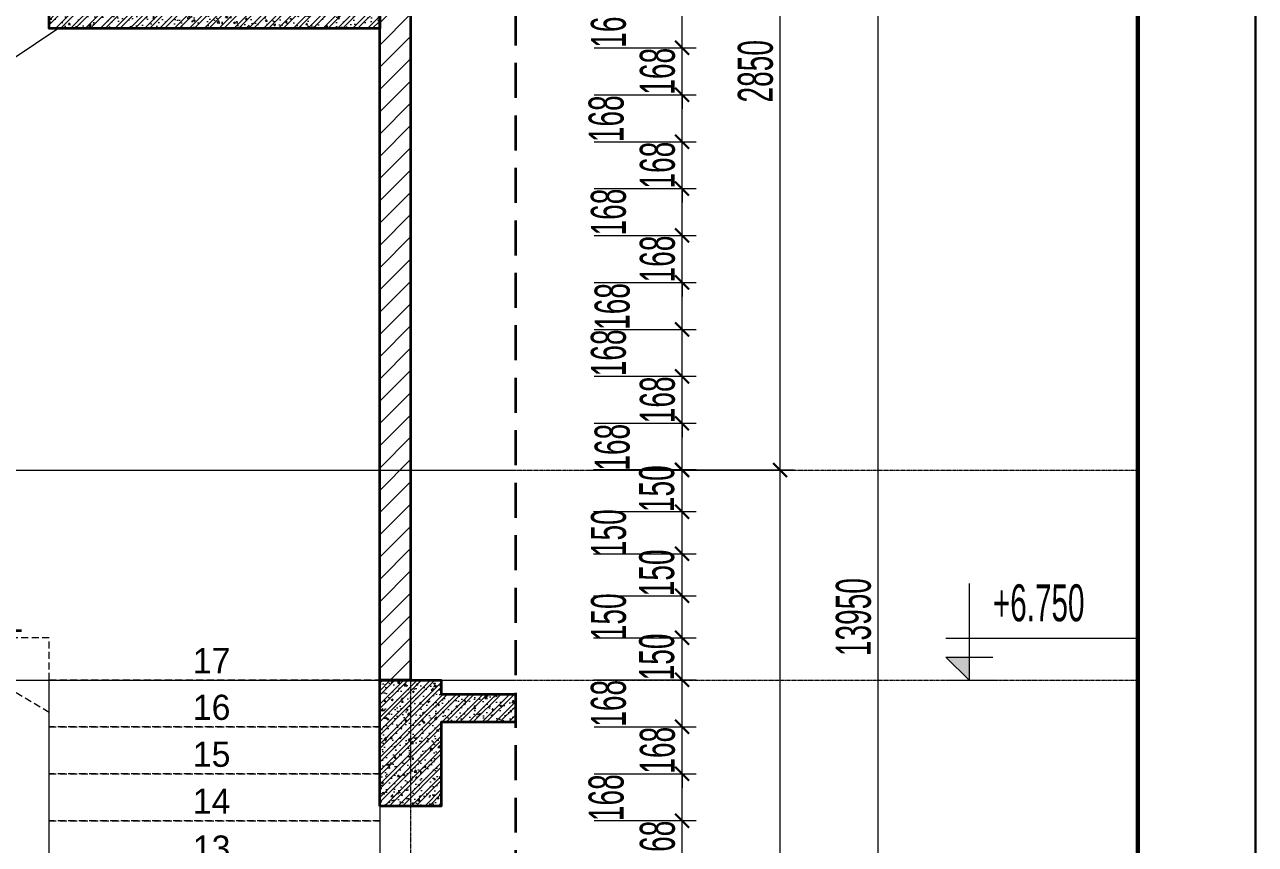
# Model space of a CAD drawing. Header units: millimetres. Extents: x 1336014 to 2939047, y -333549 to -60566.
# Drawn here: x 1444270 to 1448665, y -182140 to -179211 of the extents above; entities that cross this region are included whole.
import ezdxf
from ezdxf.enums import TextEntityAlignment as Align

# ---------------------------------------------------------------- set-up
doc = ezdxf.new("R2010")
doc.units = ezdxf.units.MM
doc.header["$MEASUREMENT"] = 0
for name, pattern in [('$1$HIDDEN', [0.375, 0.25, -0.125]), ('CENTER2', [1.125, 0.75, -0.125, 0.125, -0.125]), ('HIDDEN', [0.375, 0.25, -0.125])]:
    doc.linetypes.add(name, pattern=pattern)
for name, color, linetype, lineweight in [('01.Cut', 255, 'Continuous', 35), ('04.Khuat', 250, 'HIDDEN', 18), ('05.Text', 253, 'Continuous', 18), ('06.betong', 2, 'Continuous', 35), ('08.Dim', 156, 'Continuous', 15), ('09.Hatch', 250, 'Continuous', 5), ('10.Text', 254, 'Continuous', 18), ('10.truc', 250, 'CENTER2', 20), ('11.Khung bo', 32, 'Continuous', 50), ('12.Khung', 36, 'Continuous', 25), ('CA.thay 145', 145, 'Continuous', 18), ('DIM', 252, 'Continuous', 20)]:
    doc.layers.add(name, color=color, linetype=linetype, lineweight=lineweight)
doc.layers.add('text', color=7, linetype='Continuous')
doc.layers.add('Tpl_Bound', color=1, linetype='Continuous', plot=False)
doc.styles.add('AVANTH', font='')
doc.styles.add('TT5_Text Dim', font='hoatbif.shx', dxfattribs={"width": 0.6})
doc.styles.get('AVANTH').set_extended_font_data('.VnAvantH')
doc.dimstyles.new('TT5_Dim 1-50', dxfattribs={"dimscale": 50, "dimtxt": 2.5, "dimasz": 1, "dimexe": 1, "dimexo": 0.5, "dimgap": 0.5, "dimtad": 1, "dimdec": 0, "dimzin": 0, "dimdsep": 46, "dimtxsty": 'TT5_Text Dim', "dimblk": 'ARCHTICK', "dimcen": 0, "dimdle": 1, "dimclrd": 256, "dimclre": 256, "dimclrt": 1, "dimadec": 0, "dimazin": 0, "dimtfac": 0.015, "dimtdec": 0, "dimtix": 1, "dimtmove": 2, "dimatfit": 3, "dimldrblk": 'DOT', "dimfxl": 1, "dimtolj": 1, "dimtzin": 0, "dimlwd": -1, "dimlwe": -1, "dimarcsym": 1})
pattern_1 = [(45, (0, 0), (-22.0970869, 22.0970869), [])]
pattern_2 = [(50, (0, 0), (71.7260183, -6.2752135), [7.5, -82.5]), (355, (0, 0), (-13.8751334, 75.2192134), [6, -66]), (100.4514, (5.98, -0.52), (57.8509382, 68.9439542), [6.374019, -70.1142112]), (46.1842, (0, 20), (106.724105, -16.5519014), [11.25, -123.75]), (96.6356, (8.89, 18.62), (93.4662706, 97.411787), [9.561029, -105.1713]), (351.1842, (0, 20), (93.4661945, 97.41186), [9, -99]), (21, (10, 15), (59.6907052, -40.261889), [7.5, -82.5]), (326, (10, 15), (24.3315332, 72.5150045), [6, -66]), (71.4514, (14.974, 11.645), (84.022263, 32.2530497), [6.374019, -70.1142112]), (37.5, (0, 0), (1.21598553, 33.2893854), [0, -65.2, 0, -67, 0, -66.25]), (7.5, (0, 0), (26.30695374, 39.4411712), [0, -38.2, 0, -63.7, 0, -25.25]), (327.5, (-22.3, 0), (53.3822436, -2.25548717), [0, -25, 0, -78, 0, -103.5]), (317.5, (-32.3, 0), (58.318617, 10.0104982), [0, -32.5, 0, -51.8, 0, -73.5]), (45, (0, 0), (-26.5165043, 26.5165043), []), (45, (17.678, 0), (-26.5165043, 26.5165043), [])]

# ---------------------------------------------------------------- blocks, each defined once
blk = doc.blocks.new('2345WEG')
at = {"layer": '09.Hatch', "ltscale": 50}
h = blk.add_hatch(dxfattribs=at)
h.set_pattern_fill('TUONGXAY', color=256, scale=250, style=0)
h.set_pattern_definition(pattern_1)
h.paths.add_polyline_path([(1604186.5, -193734.1), (1605366.5, -193734.1), (1605366.5, -193902), (1604186.5, -193902)])
h = blk.add_hatch(dxfattribs=at)
h.set_pattern_fill('BTCT', color=256, scale=10, style=0)
h.set_pattern_definition(pattern_2)
h.paths.add_polyline_path([(1604186.5, -193902), (1605366.5, -193902), (1605366.5, -194002), (1604186.5, -194002)])
h = blk.add_hatch(dxfattribs=at)
h.set_pattern_fill('TUONGXAY', color=256, scale=250, style=0)
h.set_pattern_definition(pattern_1)
h.paths.add_polyline_path([(1602006.5, -194572.5), (1603186.5, -194572.5), (1603186.5, -194740.1), (1602006.5, -194740.1)])
h = blk.add_hatch(dxfattribs=at)
h.set_pattern_fill('BTCT', color=256, scale=10, style=0)
h.set_pattern_definition(pattern_2)
h.paths.add_polyline_path([(1602006.5, -194740.1), (1602006.5, -194840.1), (1603186.5, -194840.1), (1603186.5, -194740.1)])
at = {"layer": '01.Cut', "ltscale": 100}
blk.add_lwpolyline([(1604186.5, -193734.1), (1605366.5, -193734.1), (1605366.5, -193902), (1604186.5, -193902)], close=True, dxfattribs=at)
at = {"layer": '01.Cut'}
blk.add_lwpolyline([(1602006.5, -194572.5), (1603186.5, -194572.5), (1603186.5, -194740.1), (1602006.5, -194740.1)], close=True, dxfattribs=at)
at = {"layer": '04.Khuat', "ltscale": 100}
blk.add_lwpolyline([(1604186.5, -192727.8), (1604186.5, -192577.7), (1603936.5, -192577.7), (1603936.5, -192427.7), (1603686.5, -192427.7), (1603686.5, -192277.6), (1603436.5, -192277.6), (1603436.5, -192127.6), (1603186.5, -192127.6), (1603186.5, -191977.6), (1602006.5, -191977.6)], dxfattribs=at)
blk.add_lwpolyline([(1604186.5, -192844.4), (1602909, -192077.7, 0.135964), (1602908.5, -192077.6), (1602006.5, -192077.6)], format="xyb", dxfattribs=at)
for points in [[(1604186.5, -192727.8), (1605366.5, -192727.8), (1605366.5, -192895.5), (1604186.5, -192895.5)], [(1604186.5, -192895.5), (1605366.5, -192895.5), (1605366.5, -193063.1), (1604186.5, -193063.1)], [(1604186.5, -193063.1), (1605366.5, -193063.1), (1605366.5, -193230.8), (1604186.5, -193230.8)], [(1604186.5, -193230.8), (1605366.5, -193230.8), (1605366.5, -193398.5), (1604186.5, -193398.5)], [(1604186.5, -193398.5), (1605366.5, -193398.5), (1605366.5, -193566.1), (1604186.5, -193566.1)], [(1604186.5, -193566.1), (1605366.5, -193566.1), (1605366.5, -193733.8), (1604186.5, -193733.8)], [(1602006.5, -194740.1), (1603186.5, -194740.1), (1603186.5, -194907.8), (1602006.5, -194907.8)], [(1602006.5, -194907.8), (1603186.5, -194907.8), (1603186.5, -195075.5), (1602006.5, -195075.5)], [(1602006.5, -195075.5), (1603186.5, -195075.5), (1603186.5, -195243.2), (1602006.5, -195243.2)], [(1602006.5, -195243.2), (1603186.5, -195243.2), (1603186.5, -195410.8), (1602006.5, -195410.8)], [(1602006.5, -195410.8), (1603186.5, -195410.8), (1603186.5, -195578.5), (1602006.5, -195578.5)]]:
    blk.add_lwpolyline(points, close=True, dxfattribs=at)
at = {"layer": '06.betong'}
blk.add_lwpolyline([(1604186.5, -193902), (1605366.5, -193902), (1605366.5, -194002), (1604186.5, -194002)], close=True, dxfattribs=at)
blk.add_lwpolyline([(1602006.5, -194740.1), (1602006.5, -194840.1), (1603186.5, -194840.1), (1603186.5, -194740.1), (1602006.5, -194740.1)], dxfattribs=at)
at = {"layer": 'CA.thay 145'}
blk.add_lwpolyline([(1604186.5, -192729), (1605366.5, -192728.8), (1605366.5, -193733.8), (1604186.5, -193734.1)], close=True, dxfattribs=at)
for points in [[(1603186.5, -194572.5), (1603186.5, -194404.8), (1603436.5, -194404.8), (1603436.5, -194237.1), (1603686.5, -194237.1), (1603686.5, -194069.4), (1603936.5, -194069.4), (1603936.5, -193901.8), (1604186.5, -193901.8), (1604186.5, -193734.1), (1605366.5, -193734.1)], [(1603186.5, -194692.9), (1604216.5, -194002)]]:
    blk.add_lwpolyline(points, dxfattribs=at)
at = {"layer": '10.Text', "style": 'AVANTH'}
for s, p in [('4', (1603276.6, -192106.6)), ('3', (1603526.6, -192256.6)), ('2', (1603776.6, -192406.7)), ('1', (1604026.6, -192556.7)), ('17', (1604699.5, -192704.1)), ('16', (1604699.5, -192870.6)), ('15', (1604699.5, -193038.3)), ('14', (1604699.5, -193205.9)), ('13', (1604699.5, -193373.6)), ('12', (1604699.5, -193541.3)), ('11', (1604710.5, -193709.2)), ('10', (1604046, -193876.9)), ('9', (1603796, -194044.6)), ('8', (1603546, -194212.3)), ('7', (1603296, -194379.9)), ('6', (1602581, -194547.6)), ('5', (1602581, -194715.3)), ('4', (1602581, -194883)), ('3', (1602581, -195050.6)), ('2', (1602581, -195218.3)), ('1', (1602581, -195386))]:
    blk.add_text(s, height=90, dxfattribs=at).set_placement(p)
blk = doc.blocks.new('100')
at = {"layer": '11.Khung bo', "const_width": 26.7}
blk.add_lwpolyline([(1860913, -945239.8), (1860913, -916940.1), (1896062.6, -916940.1), (1896062.6, -945239.8)], close=True, dxfattribs=at)
blk.add_lwpolyline([(1860913, -945239.8), (1860913, -916940.1), (1896062.6, -916940.1), (1896062.6, -945239.8)], close=True, dxfattribs=at)
blk.add_lwpolyline([(1860913, -945239.8), (1860913, -916940.1), (1896062.6, -916940.1), (1896062.6, -945239.8)], close=True, dxfattribs=at)
at = {"layer": '12.Khung'}
blk.add_lwpolyline([(1901579.2, -945939.8), (1901579.2, -916240.1), (1859579.6, -916240.1), (1859579.6, -945939.8)], close=True, dxfattribs=at)
blk.add_lwpolyline([(1901579.2, -945939.8), (1901579.2, -916240.1), (1859579.6, -916240.1), (1859579.6, -945939.8)], close=True, dxfattribs=at)
blk.add_lwpolyline([(1901579.2, -945939.8), (1901579.2, -916240.1), (1859579.6, -916240.1), (1859579.6, -945939.8)], close=True, dxfattribs=at)
blk = doc.blocks.new('A$C4E7C6F34')
at = {"layer": 'DIM'}
blk.add_hatch(color=256, dxfattribs=at).paths.add_polyline_path([(-38.5, 0), (-38.5, 137.8), (-177.6, 137.8)])
for p, q in [((-38.5, 576), (-38.5, 0)), ((964.2, 247.8), (-177.6, 247.8)), ((-177.6, 137.8), (100.7, 137.8)), ((-177.6, 137.8), (-38.5, 0)), ((-177.6, 0), (100.6, 0))]:
    blk.add_line(p, q, dxfattribs=at)
at = {"layer": 'text', "style": 'TT5_Text Dim', "flags": 8}
blk.add_attdef('%%P0.000', text='', height=220, dxfattribs=at).set_placement((102.4, 461.3), align=Align.MIDDLE_LEFT)
blk = doc.blocks.new('_ARCHTICK')
at = {"const_width": 0.15}
blk.add_lwpolyline([(-0.5, -0.5), (0.5, 0.5)], dxfattribs=at)
blk = doc.blocks.new('*D1231')
at = {"layer": '08.Dim', "transparency": 16777216}
for p, q in [((1446967.9, -184452.1), (1446967.9, -180751.7)), ((1446304.4, -180801.7), (1447017.9, -180801.7)), ((1446304.4, -184402.1), (1447017.9, -184402.1))]:
    blk.add_line(p, q, dxfattribs=at)
at = {"layer": 'Defpoints', "color": 0, "transparency": 16777216}
for p in [(1446279.4, -180801.7), (1446967.9, -180801.7), (1446279.4, -184402.1)]:
    blk.add_point(p, dxfattribs=at)
at = {"layer": '08.Dim', "transparency": 16777216, "xscale": 50, "yscale": 50, "zscale": 50}
for p, rotation in [((1446967.9, -180801.7), 90), ((1446967.9, -184402.1), 270)]:
    blk.add_blockref('_ARCHTICK', p, dxfattribs=dict(at, rotation=rotation))
at = {"layer": '08.Dim', "color": 1, "transparency": 16777216, "insert": (1446880.4, -182601.9), "char_height": 125, "attachment_point": 5, "rotation": 90, "style": 'TT5_Text Dim'}
blk.add_mtext('\\A1;3600', dxfattribs=at)
blk = doc.blocks.new('_DOT')
blk.add_line((-0.5, 0), (-1, 0))
at = {"const_width": 0.5}
blk.add_lwpolyline([(-0.25, 0, 1), (0.25, 0, 1)], format="xyb", close=True, dxfattribs=at)
blk = doc.blocks.new('*D1232')
at = {"layer": '08.Dim', "transparency": 16777216}
for p, q in [((1446967.9, -180852.7), (1446967.9, -177902.2)), ((1446304.4, -177952.2), (1447017.9, -177952.2)), ((1446284.9, -180802.7), (1447017.9, -180802.7))]:
    blk.add_line(p, q, dxfattribs=at)
at = {"layer": 'Defpoints', "color": 0, "transparency": 16777216}
for p in [(1446279.4, -177952.2), (1446967.9, -177952.2), (1446259.9, -180802.7)]:
    blk.add_point(p, dxfattribs=at)
at = {"layer": '08.Dim', "transparency": 16777216, "xscale": 50, "yscale": 50, "zscale": 50}
for p, rotation in [((1446967.9, -177952.2), 90), ((1446967.9, -180802.7), 270)]:
    blk.add_blockref('_ARCHTICK', p, dxfattribs=dict(at, rotation=rotation))
at = {"layer": '08.Dim', "color": 1, "transparency": 16777216, "insert": (1446880.4, -179377.5), "char_height": 125, "attachment_point": 5, "rotation": 90, "style": 'TT5_Text Dim'}
blk.add_mtext('\\A1;2850', dxfattribs=at)
blk = doc.blocks.new('*D1235')
at = {"layer": '08.Dim', "transparency": 16777216}
for p, q in [((1447317.9, -188352.6), (1447317.9, -174302.4)), ((1446304.4, -174352.4), (1447367.9, -174352.4)), ((1446304.4, -188302.6), (1447367.9, -188302.6))]:
    blk.add_line(p, q, dxfattribs=at)
at = {"layer": 'Defpoints', "color": 0, "transparency": 16777216}
for p in [(1446279.4, -174352.4), (1447317.9, -174352.4), (1446279.4, -188302.6)]:
    blk.add_point(p, dxfattribs=at)
at = {"layer": '08.Dim', "transparency": 16777216, "xscale": 50, "yscale": 50, "zscale": 50}
for p, rotation in [((1447317.9, -174352.4), 90), ((1447317.9, -188302.6), 270)]:
    blk.add_blockref('_ARCHTICK', p, dxfattribs=dict(at, rotation=rotation))
at = {"layer": '08.Dim', "color": 1, "transparency": 16777216, "insert": (1447230.4, -181327.5), "char_height": 125, "attachment_point": 5, "rotation": 90, "style": 'TT5_Text Dim'}
blk.add_mtext('\\A1;13950', dxfattribs=at)
blk = doc.blocks.new('*D1249')
at = {"layer": '08.Dim', "transparency": 16777216}
for p, q in [((1446617.9, -182054.7), (1446617.9, -182004.7)), ((1446304.4, -182054.7), (1446667.9, -182054.7)), ((1446617.9, -182222.4), (1446617.9, -182054.7)), ((1446304.4, -182222.4), (1446667.9, -182222.4)), ((1446617.9, -182222.4), (1446617.9, -182272.4))]:
    blk.add_line(p, q, dxfattribs=at)
at = {"layer": 'Defpoints', "color": 0, "transparency": 16777216}
for p in [(1446279.4, -182054.7), (1446617.9, -182054.7), (1446279.4, -182222.4)]:
    blk.add_point(p, dxfattribs=at)
at = {"layer": '08.Dim', "transparency": 16777216, "xscale": 50, "yscale": 50, "zscale": 50}
for p, rotation in [((1446617.9, -182054.7), 270), ((1446617.9, -182222.4), 90)]:
    blk.add_blockref('_ARCHTICK', p, dxfattribs=dict(at, rotation=rotation))
at = {"layer": '08.Dim', "color": 1, "transparency": 16777216, "insert": (1446530.4, -182138.5), "char_height": 125, "attachment_point": 5, "rotation": 90, "style": 'TT5_Text Dim'}
blk.add_mtext('\\A1;168', dxfattribs=at)
blk = doc.blocks.new('*D1250')
at = {"layer": '08.Dim', "transparency": 16777216}
for p, q in [((1446617.9, -182104.7), (1446617.9, -181837)), ((1446304.4, -181887), (1446667.9, -181887)), ((1446304.4, -182054.7), (1446667.9, -182054.7))]:
    blk.add_line(p, q, dxfattribs=at)
at = {"layer": 'Defpoints', "color": 0, "transparency": 16777216}
for p in [(1446279.4, -181887), (1446617.9, -181887), (1446279.4, -182054.7)]:
    blk.add_point(p, dxfattribs=at)
at = {"layer": '08.Dim', "transparency": 16777216, "xscale": 50, "yscale": 50, "zscale": 50}
for p, rotation in [((1446617.9, -181887), 90), ((1446617.9, -182054.7), 270)]:
    blk.add_blockref('_ARCHTICK', p, dxfattribs=dict(at, rotation=rotation))
at = {"layer": '08.Dim', "color": 1, "transparency": 16777216, "insert": (1446347.5, -181972.8), "char_height": 125, "attachment_point": 5, "rotation": 90, "style": 'TT5_Text Dim'}
blk.add_mtext('\\A1;168', dxfattribs=at)
blk = doc.blocks.new('*D1272')
at = {"layer": '08.Dim', "transparency": 16777216}
for p, q in [((1446617.9, -181601.7), (1446617.9, -181351.7)), ((1446301.1, -181401.7), (1446667.9, -181401.7)), ((1446301.1, -181551.7), (1446667.9, -181551.7))]:
    blk.add_line(p, q, dxfattribs=at)
at = {"layer": 'Defpoints', "color": 0, "transparency": 16777216}
for p in [(1446276.1, -181401.7), (1446617.9, -181401.7), (1446276.1, -181551.7)]:
    blk.add_point(p, dxfattribs=at)
at = {"layer": '08.Dim', "transparency": 16777216, "xscale": 50, "yscale": 50, "zscale": 50}
for p, rotation in [((1446617.9, -181401.7), 90), ((1446617.9, -181551.7), 270)]:
    blk.add_blockref('_ARCHTICK', p, dxfattribs=dict(at, rotation=rotation))
at = {"layer": '08.Dim', "color": 1, "transparency": 16777216, "insert": (1446528, -181469.8), "char_height": 125, "attachment_point": 5, "rotation": 90, "style": 'TT5_Text Dim'}
blk.add_mtext('\\A1;150', dxfattribs=at)
blk = doc.blocks.new('*D1273')
at = {"layer": '08.Dim', "transparency": 16777216}
for p, q in [((1446617.9, -181769.4), (1446617.9, -181501.7)), ((1446304.4, -181551.7), (1446667.9, -181551.7)), ((1446304.4, -181719.4), (1446667.9, -181719.4))]:
    blk.add_line(p, q, dxfattribs=at)
at = {"layer": 'Defpoints', "color": 0, "transparency": 16777216}
for p in [(1446279.4, -181551.7), (1446617.9, -181551.7), (1446279.4, -181719.4)]:
    blk.add_point(p, dxfattribs=at)
at = {"layer": '08.Dim', "transparency": 16777216, "xscale": 50, "yscale": 50, "zscale": 50}
for p, rotation in [((1446617.9, -181551.7), 90), ((1446617.9, -181719.4), 270)]:
    blk.add_blockref('_ARCHTICK', p, dxfattribs=dict(at, rotation=rotation))
at = {"layer": '08.Dim', "color": 1, "transparency": 16777216, "insert": (1446355.5, -181635.5), "char_height": 125, "attachment_point": 5, "rotation": 90, "style": 'TT5_Text Dim'}
blk.add_mtext('\\A1;168', dxfattribs=at)
blk = doc.blocks.new('*D1274')
at = {"layer": '08.Dim', "transparency": 16777216}
for p, q in [((1446617.9, -181719.4), (1446617.9, -181669.4)), ((1446304.4, -181719.4), (1446667.9, -181719.4)), ((1446617.9, -181887), (1446617.9, -181719.4)), ((1446304.4, -181887), (1446667.9, -181887)), ((1446617.9, -181887), (1446617.9, -181937))]:
    blk.add_line(p, q, dxfattribs=at)
at = {"layer": 'Defpoints', "color": 0, "transparency": 16777216}
for p in [(1446279.4, -181719.4), (1446617.9, -181719.4), (1446279.4, -181887)]:
    blk.add_point(p, dxfattribs=at)
at = {"layer": '08.Dim', "transparency": 16777216, "xscale": 50, "yscale": 50, "zscale": 50}
for p, rotation in [((1446617.9, -181719.4), 270), ((1446617.9, -181887), 90)]:
    blk.add_blockref('_ARCHTICK', p, dxfattribs=dict(at, rotation=rotation))
at = {"layer": '08.Dim', "color": 1, "transparency": 16777216, "insert": (1446530.4, -181803.2), "char_height": 125, "attachment_point": 5, "rotation": 90, "style": 'TT5_Text Dim'}
blk.add_mtext('\\A1;168', dxfattribs=at)
blk = doc.blocks.new('*D1275')
at = {"layer": '08.Dim', "transparency": 16777216}
for p, q in [((1446617.9, -181451.7), (1446617.9, -181201.2)), ((1446301.1, -181251.2), (1446667.9, -181251.2)), ((1446301.1, -181401.7), (1446667.9, -181401.7))]:
    blk.add_line(p, q, dxfattribs=at)
at = {"layer": 'Defpoints', "color": 0, "transparency": 16777216}
for p in [(1446276.1, -181251.2), (1446617.9, -181251.2), (1446276.1, -181401.7)]:
    blk.add_point(p, dxfattribs=at)
at = {"layer": '08.Dim', "transparency": 16777216, "xscale": 50, "yscale": 50, "zscale": 50}
for p, rotation in [((1446617.9, -181251.2), 90), ((1446617.9, -181401.7), 270)]:
    blk.add_blockref('_ARCHTICK', p, dxfattribs=dict(at, rotation=rotation))
at = {"layer": '08.Dim', "color": 1, "transparency": 16777216, "insert": (1446356, -181326.4), "char_height": 125, "attachment_point": 5, "rotation": 90, "style": 'TT5_Text Dim'}
blk.add_mtext('\\A1;150', dxfattribs=at)
blk = doc.blocks.new('*D1255')
at = {"layer": '08.Dim', "transparency": 16777216}
for p, q in [((1446617.9, -180014.3), (1446617.9, -179746.6)), ((1446304.4, -179796.6), (1446667.9, -179796.6)), ((1446304.4, -179964.3), (1446667.9, -179964.3))]:
    blk.add_line(p, q, dxfattribs=at)
at = {"layer": 'Defpoints', "color": 0, "transparency": 16777216}
for p in [(1446279.4, -179796.6), (1446617.9, -179796.6), (1446279.4, -179964.3)]:
    blk.add_point(p, dxfattribs=at)
at = {"layer": '08.Dim', "transparency": 16777216, "xscale": 50, "yscale": 50, "zscale": 50}
for p, rotation in [((1446617.9, -179796.6), 90), ((1446617.9, -179964.3), 270)]:
    blk.add_blockref('_ARCHTICK', p, dxfattribs=dict(at, rotation=rotation))
at = {"layer": '08.Dim', "color": 1, "transparency": 16777216, "insert": (1446355.5, -179880.5), "char_height": 125, "attachment_point": 5, "rotation": 90, "style": 'TT5_Text Dim'}
blk.add_mtext('\\A1;168', dxfattribs=at)
blk = doc.blocks.new('*D1256')
at = {"layer": '08.Dim', "transparency": 16777216}
for p, q in [((1446617.9, -179629), (1446617.9, -179579)), ((1446304.4, -179629), (1446667.9, -179629)), ((1446617.9, -179796.6), (1446617.9, -179629)), ((1446304.4, -179796.6), (1446667.9, -179796.6)), ((1446617.9, -179796.6), (1446617.9, -179846.6))]:
    blk.add_line(p, q, dxfattribs=at)
at = {"layer": 'Defpoints', "color": 0, "transparency": 16777216}
for p in [(1446279.4, -179629), (1446617.9, -179629), (1446279.4, -179796.6)]:
    blk.add_point(p, dxfattribs=at)
at = {"layer": '08.Dim', "transparency": 16777216, "xscale": 50, "yscale": 50, "zscale": 50}
for p, rotation in [((1446617.9, -179629), 270), ((1446617.9, -179796.6), 90)]:
    blk.add_blockref('_ARCHTICK', p, dxfattribs=dict(at, rotation=rotation))
at = {"layer": '08.Dim', "color": 1, "transparency": 16777216, "insert": (1446530.4, -179712.8), "char_height": 125, "attachment_point": 5, "rotation": 90, "style": 'TT5_Text Dim'}
blk.add_mtext('\\A1;168', dxfattribs=at)
blk = doc.blocks.new('*D1257')
at = {"layer": '08.Dim', "transparency": 16777216}
for p, q in [((1446617.9, -179679), (1446617.9, -179411.3)), ((1446304.4, -179461.3), (1446667.9, -179461.3)), ((1446304.4, -179629), (1446667.9, -179629))]:
    blk.add_line(p, q, dxfattribs=at)
at = {"layer": 'Defpoints', "color": 0, "transparency": 16777216}
for p in [(1446279.4, -179461.3), (1446617.9, -179461.3), (1446279.4, -179629)]:
    blk.add_point(p, dxfattribs=at)
at = {"layer": '08.Dim', "transparency": 16777216, "xscale": 50, "yscale": 50, "zscale": 50}
for p, rotation in [((1446617.9, -179461.3), 90), ((1446617.9, -179629), 270)]:
    blk.add_blockref('_ARCHTICK', p, dxfattribs=dict(at, rotation=rotation))
at = {"layer": '08.Dim', "color": 1, "transparency": 16777216, "insert": (1446347.5, -179547.1), "char_height": 125, "attachment_point": 5, "rotation": 90, "style": 'TT5_Text Dim'}
blk.add_mtext('\\A1;168', dxfattribs=at)
blk = doc.blocks.new('*D1258')
at = {"layer": '08.Dim', "transparency": 16777216}
for p, q in [((1446617.9, -180349.7), (1446617.9, -180082)), ((1446304.4, -180132), (1446667.9, -180132)), ((1446304.4, -180299.7), (1446667.9, -180299.7))]:
    blk.add_line(p, q, dxfattribs=at)
at = {"layer": 'Defpoints', "color": 0, "transparency": 16777216}
for p in [(1446279.4, -180132), (1446617.9, -180132), (1446279.4, -180299.7)]:
    blk.add_point(p, dxfattribs=at)
at = {"layer": '08.Dim', "transparency": 16777216, "xscale": 50, "yscale": 50, "zscale": 50}
for p, rotation in [((1446617.9, -180132), 90), ((1446617.9, -180299.7), 270)]:
    blk.add_blockref('_ARCHTICK', p, dxfattribs=dict(at, rotation=rotation))
at = {"layer": '08.Dim', "color": 1, "transparency": 16777216, "insert": (1446369, -180217.8), "char_height": 125, "attachment_point": 5, "rotation": 90, "style": 'TT5_Text Dim'}
blk.add_mtext('\\A1;168', dxfattribs=at)
blk = doc.blocks.new('*D1259')
at = {"layer": '08.Dim', "transparency": 16777216}
for p, q in [((1446617.9, -179964.3), (1446617.9, -179914.3)), ((1446304.4, -179964.3), (1446667.9, -179964.3)), ((1446617.9, -180132), (1446617.9, -179964.3)), ((1446304.4, -180132), (1446667.9, -180132)), ((1446617.9, -180132), (1446617.9, -180182))]:
    blk.add_line(p, q, dxfattribs=at)
at = {"layer": 'Defpoints', "color": 0, "transparency": 16777216}
for p in [(1446279.4, -179964.3), (1446617.9, -179964.3), (1446279.4, -180132)]:
    blk.add_point(p, dxfattribs=at)
at = {"layer": '08.Dim', "transparency": 16777216, "xscale": 50, "yscale": 50, "zscale": 50}
for p, rotation in [((1446617.9, -179964.3), 270), ((1446617.9, -180132), 90)]:
    blk.add_blockref('_ARCHTICK', p, dxfattribs=dict(at, rotation=rotation))
at = {"layer": '08.Dim', "color": 1, "transparency": 16777216, "insert": (1446530.4, -180048.2), "char_height": 125, "attachment_point": 5, "rotation": 90, "style": 'TT5_Text Dim'}
blk.add_mtext('\\A1;168', dxfattribs=at)
blk = doc.blocks.new('*D1260')
at = {"layer": '08.Dim', "transparency": 16777216}
for p, q in [((1446617.9, -180517.3), (1446617.9, -180249.7)), ((1446304.4, -180299.7), (1446667.9, -180299.7)), ((1446304.4, -180467.3), (1446667.9, -180467.3))]:
    blk.add_line(p, q, dxfattribs=at)
at = {"layer": 'Defpoints', "color": 0, "transparency": 16777216}
for p in [(1446279.4, -180299.7), (1446617.9, -180299.7), (1446279.4, -180467.3)]:
    blk.add_point(p, dxfattribs=at)
at = {"layer": '08.Dim', "transparency": 16777216, "xscale": 50, "yscale": 50, "zscale": 50}
for p, rotation in [((1446617.9, -180299.7), 90), ((1446617.9, -180467.3), 270)]:
    blk.add_blockref('_ARCHTICK', p, dxfattribs=dict(at, rotation=rotation))
at = {"layer": '08.Dim', "color": 1, "transparency": 16777216, "insert": (1446355.5, -180383.5), "char_height": 125, "attachment_point": 5, "rotation": 90, "style": 'TT5_Text Dim'}
blk.add_mtext('\\A1;168', dxfattribs=at)
blk = doc.blocks.new('*D1261')
at = {"layer": '08.Dim', "transparency": 16777216}
for p, q in [((1446617.9, -180852.7), (1446617.9, -180585)), ((1446304.4, -180635), (1446667.9, -180635)), ((1446304.4, -180802.7), (1446667.9, -180802.7))]:
    blk.add_line(p, q, dxfattribs=at)
at = {"layer": 'Defpoints', "color": 0, "transparency": 16777216}
for p in [(1446279.4, -180635), (1446617.9, -180635), (1446279.4, -180802.7)]:
    blk.add_point(p, dxfattribs=at)
at = {"layer": '08.Dim', "transparency": 16777216, "xscale": 50, "yscale": 50, "zscale": 50}
for p, rotation in [((1446617.9, -180635), 90), ((1446617.9, -180802.7), 270)]:
    blk.add_blockref('_ARCHTICK', p, dxfattribs=dict(at, rotation=rotation))
at = {"layer": '08.Dim', "color": 1, "transparency": 16777216, "insert": (1446369, -180720.8), "char_height": 125, "attachment_point": 5, "rotation": 90, "style": 'TT5_Text Dim'}
blk.add_mtext('\\A1;168', dxfattribs=at)
blk = doc.blocks.new('*D1262')
at = {"layer": '08.Dim', "transparency": 16777216}
for p, q in [((1446617.9, -180467.3), (1446617.9, -180417.3)), ((1446304.4, -180467.3), (1446667.9, -180467.3)), ((1446617.9, -180635), (1446617.9, -180467.3)), ((1446304.4, -180635), (1446667.9, -180635)), ((1446617.9, -180635), (1446617.9, -180685))]:
    blk.add_line(p, q, dxfattribs=at)
at = {"layer": 'Defpoints', "color": 0, "transparency": 16777216}
for p in [(1446279.4, -180467.3), (1446617.9, -180467.3), (1446279.4, -180635)]:
    blk.add_point(p, dxfattribs=at)
at = {"layer": '08.Dim', "transparency": 16777216, "xscale": 50, "yscale": 50, "zscale": 50}
for p, rotation in [((1446617.9, -180467.3), 270), ((1446617.9, -180635), 90)]:
    blk.add_blockref('_ARCHTICK', p, dxfattribs=dict(at, rotation=rotation))
at = {"layer": '08.Dim', "color": 1, "transparency": 16777216, "insert": (1446530.4, -180551.2), "char_height": 125, "attachment_point": 5, "rotation": 90, "style": 'TT5_Text Dim'}
blk.add_mtext('\\A1;168', dxfattribs=at)
blk = doc.blocks.new('*D1268')
at = {"layer": '08.Dim', "transparency": 16777216}
for p, q in [((1446617.9, -179343.6), (1446617.9, -179075.9)), ((1446304.4, -179125.9), (1446667.9, -179125.9)), ((1446304.4, -179293.6), (1446667.9, -179293.6))]:
    blk.add_line(p, q, dxfattribs=at)
at = {"layer": 'Defpoints', "color": 0, "transparency": 16777216}
for p in [(1446279.4, -179125.9), (1446617.9, -179125.9), (1446279.4, -179293.6)]:
    blk.add_point(p, dxfattribs=at)
at = {"layer": '08.Dim', "transparency": 16777216, "xscale": 50, "yscale": 50, "zscale": 50}
for p, rotation in [((1446617.9, -179125.9), 90), ((1446617.9, -179293.6), 270)]:
    blk.add_blockref('_ARCHTICK', p, dxfattribs=dict(at, rotation=rotation))
at = {"layer": '08.Dim', "color": 1, "transparency": 16777216, "insert": (1446355.5, -179209.8), "char_height": 125, "attachment_point": 5, "rotation": 90, "style": 'TT5_Text Dim'}
blk.add_mtext('\\A1;168', dxfattribs=at)
blk = doc.blocks.new('*D1269')
at = {"layer": '08.Dim', "transparency": 16777216}
for p, q in [((1446617.9, -179293.6), (1446617.9, -179243.6)), ((1446304.4, -179293.6), (1446667.9, -179293.6)), ((1446617.9, -179461.3), (1446617.9, -179293.6)), ((1446304.4, -179461.3), (1446667.9, -179461.3)), ((1446617.9, -179461.3), (1446617.9, -179511.3))]:
    blk.add_line(p, q, dxfattribs=at)
at = {"layer": 'Defpoints', "color": 0, "transparency": 16777216}
for p in [(1446279.4, -179293.6), (1446617.9, -179293.6), (1446279.4, -179461.3)]:
    blk.add_point(p, dxfattribs=at)
at = {"layer": '08.Dim', "transparency": 16777216, "xscale": 50, "yscale": 50, "zscale": 50}
for p, rotation in [((1446617.9, -179293.6), 270), ((1446617.9, -179461.3), 90)]:
    blk.add_blockref('_ARCHTICK', p, dxfattribs=dict(at, rotation=rotation))
at = {"layer": '08.Dim', "color": 1, "transparency": 16777216, "insert": (1446530.4, -179377.5), "char_height": 125, "attachment_point": 5, "rotation": 90, "style": 'TT5_Text Dim'}
blk.add_mtext('\\A1;168', dxfattribs=at)
blk = doc.blocks.new('*D1276')
at = {"layer": '08.Dim', "transparency": 16777216}
for p, q in [((1446617.9, -181301.2), (1446617.9, -181051.1)), ((1446301.1, -181101.1), (1446667.9, -181101.1)), ((1446301.1, -181251.2), (1446667.9, -181251.2))]:
    blk.add_line(p, q, dxfattribs=at)
at = {"layer": 'Defpoints', "color": 0, "transparency": 16777216}
for p in [(1446276.1, -181101.1), (1446617.9, -181101.1), (1446276.1, -181251.2)]:
    blk.add_point(p, dxfattribs=at)
at = {"layer": '08.Dim', "transparency": 16777216, "xscale": 50, "yscale": 50, "zscale": 50}
for p, rotation in [((1446617.9, -181101.1), 90), ((1446617.9, -181251.2), 270)]:
    blk.add_blockref('_ARCHTICK', p, dxfattribs=dict(at, rotation=rotation))
at = {"layer": '08.Dim', "color": 1, "transparency": 16777216, "insert": (1446528, -181169.3), "char_height": 125, "attachment_point": 5, "rotation": 90, "style": 'TT5_Text Dim'}
blk.add_mtext('\\A1;150', dxfattribs=at)
blk = doc.blocks.new('*D1277')
at = {"layer": '08.Dim', "transparency": 16777216}
for p, q in [((1446617.9, -181151.1), (1446617.9, -180900.7)), ((1446301.1, -180950.7), (1446667.9, -180950.7)), ((1446301.1, -181101.1), (1446667.9, -181101.1))]:
    blk.add_line(p, q, dxfattribs=at)
at = {"layer": 'Defpoints', "color": 0, "transparency": 16777216}
for p in [(1446276.1, -180950.7), (1446617.9, -180950.7), (1446276.1, -181101.1)]:
    blk.add_point(p, dxfattribs=at)
at = {"layer": '08.Dim', "transparency": 16777216, "xscale": 50, "yscale": 50, "zscale": 50}
for p, rotation in [((1446617.9, -180950.7), 90), ((1446617.9, -181101.1), 270)]:
    blk.add_blockref('_ARCHTICK', p, dxfattribs=dict(at, rotation=rotation))
at = {"layer": '08.Dim', "color": 1, "transparency": 16777216, "insert": (1446356, -181025.9), "char_height": 125, "attachment_point": 5, "rotation": 90, "style": 'TT5_Text Dim'}
blk.add_mtext('\\A1;150', dxfattribs=at)
blk = doc.blocks.new('*D1236')
at = {"layer": '08.Dim', "transparency": 16777216}
for p, q in [((1446617.9, -181000.7), (1446617.9, -180750.6)), ((1446301.1, -180800.6), (1446667.9, -180800.6)), ((1446301.1, -180950.7), (1446667.9, -180950.7))]:
    blk.add_line(p, q, dxfattribs=at)
at = {"layer": 'Defpoints', "color": 0, "transparency": 16777216}
for p in [(1446276.1, -180800.6), (1446617.9, -180800.6), (1446276.1, -180950.7)]:
    blk.add_point(p, dxfattribs=at)
at = {"layer": '08.Dim', "transparency": 16777216, "xscale": 50, "yscale": 50, "zscale": 50}
for p, rotation in [((1446617.9, -180800.6), 90), ((1446617.9, -180950.7), 270)]:
    blk.add_blockref('_ARCHTICK', p, dxfattribs=dict(at, rotation=rotation))
at = {"layer": '08.Dim', "color": 1, "transparency": 16777216, "insert": (1446528, -180868.7), "char_height": 125, "attachment_point": 5, "rotation": 90, "style": 'TT5_Text Dim'}
blk.add_mtext('\\A1;150', dxfattribs=at)

msp = doc.modelspace()

# ---------------------------------------------------------------- hatches: boundary and pattern name
at = {"layer": '09.Hatch', "ltscale": 50}
h = msp.add_hatch(dxfattribs=at)
h.set_pattern_fill('TUONGXAY', color=256, scale=450, style=0)
h.set_pattern_definition([(45, (587421.734, -219710.61), (-39.7747564, 39.7747564), [])])
h.paths.add_polyline_path([(1445538.1, -178402.9), (1445648.1, -178402.9), (1445648.1, -181552.9), (1445538.1, -181552.9)])
h = msp.add_hatch(dxfattribs=at)
h.set_pattern_fill('BTCT', color=256, scale=9, style=0)
h.set_pattern_definition([(50, (587421.734, -219710.61), (64.5534164, -5.647692), [6.75, -74.25]), (355, (587421.734, -219710.61), (-12.48762, 67.697292), [5.4, -59.4]), (100.4514, (587427.11, -219711.08), (52.0658444, 62.049559), [5.736617, -63.10279]), (46.1842, (587421.73, -219692.61), (96.0516944, -14.896711), [10.125, -111.375]), (96.6356, (587429.74, -219693.85), (84.119643, 87.670608), [8.604926, -94.65417]), (351.1842, (587421.73, -219692.61), (84.119575, 87.670674), [8.1, -89.1]), (21, (587430.734, -219697.11), (53.7216347, -36.2357), [6.75, -74.25]), (326, (587430.734, -219697.11), (21.89838, 65.263504), [5.4, -59.4]), (71.4514, (587435.21, -219700.13), (75.6200366, 29.0277447), [5.736617, -63.10279]), (37.5, (587421.734, -219710.61), (1.094387, 29.96044684), [0, -58.68, 0, -60.3, 0, -59.625]), (7.5, (587421.734, -219710.61), (23.6762584, 35.4970541), [0, -34.38, 0, -57.33, 0, -22.725]), (327.5, (587401.664, -219710.61), (48.04401926, -2.02993846), [0, -22.5, 0, -70.2, 0, -93.15]), (317.5, (587392.664, -219710.61), (52.4867552, 9.0094484), [0, -29.25, 0, -46.62, 0, -66.15]), (45, (587421.734, -219710.61), (-23.8648539, 23.8648539), []), (45, (587437.644, -219710.61), (-23.8648539, 23.8648539), [])])
h.paths.add_polyline_path([(1446023.1, -181703.2), (1446023.1, -181602.9), (1445758.1, -181602.8), (1445758.1, -181552.7), (1445538.1, -181552.7), (1445538.1, -182002.7), (1445758.1, -182002.7), (1445758.1, -181703.2)])

# ---------------------------------------------------------------- linework, layer by layer
at = {"layer": '01.Cut', "color": 6, "linetype": '$1$HIDDEN', "ltscale": 500}
msp.add_lwpolyline([(1441909.1, -173710.1), (1445823.1, -173710.1, -0.414214), (1446023.1, -173910.1), (1446023.1, -189119.2, -0.414214), (1445823.1, -189319.2), (1441909.1, -189319.2, -0.414214), (1441709.1, -189119.2), (1441709.1, -173910.1, -0.414214)], format="xyb", close=True, dxfattribs=at)
at = {"layer": '01.Cut'}
msp.add_lwpolyline([(1445538.1, -178402.9), (1445648.1, -178402.9), (1445648.1, -181552.9), (1445538.1, -181552.9)], close=True, dxfattribs=at)
at = {"layer": '06.betong'}
for points in [[(1445538.1, -182002.7), (1445538.1, -181552.7), (1445758.1, -181552.7), (1445758.1, -181602.8), (1446023.1, -181602.9)], [(1446023.1, -181703.2), (1445758.1, -181703.2), (1445758.1, -182002.7), (1445538.1, -182002.7)]]:
    msp.add_lwpolyline(points, dxfattribs=at)
at = {"layer": '10.truc'}
for p, q in [((1445648.1, -173718.6), (1445648.1, -192476.5)), ((1440142.4, -180802.7), (1448245.3, -180802.6)), ((1441709.1, -180802.6), (1446023.1, -180802.6)), ((1440142.4, -181553.2), (1448245.3, -181553.2)), ((1441709.1, -181553.2), (1446023.1, -181553.2))]:
    msp.add_line(p, q, dxfattribs=at)
at = {"layer": 'Tpl_Bound', "color": 1}
msp.add_lwpolyline([(1430845.5, -195786.5), (1430845.5, -170586.7), (1448665.3, -170586.7), (1448665.3, -195786.5)], close=True, dxfattribs=at)

# ---------------------------------------------------------------- block references
at = {"layer": '05.Text', "xscale": 0.6, "yscale": 0.6, "zscale": 0.6, "rotation": 270}
msp.add_blockref('100', (1998409.4, 945161.1), dxfattribs=at)
at = {"layer": '08.Dim'}
ref = msp.add_blockref('A$C4E7C6F34', (1447666.7, -181553.2), dxfattribs=dict(at, xscale=0.5999999999999999, yscale=0.5999999999999999, zscale=0.5999999999999999, rotation=0.0011159525596146))
ref.add_attrib('%%P0.000', '+6.750', dxfattribs={"layer": 'text', "height": 132, "rotation": 0.0011, "style": 'TT5_Text Dim', "width": 0.6, "flags": 8}).set_placement((1447728.1, -181276.4), align=Align.MIDDLE_LEFT)
at = {"layer": 'CA.thay 145'}
for p in [(-159828.4, 14776.8), (-159828.4, 11175.9)]:
    msp.add_blockref('2345WEG', p, dxfattribs=at)

# ---------------------------------------------------------------- dimensions: what is measured, and where the dimension line sits
at = {"layer": '08.Dim'}
for base, p1, p2, picture, middle in [((1447317.9, -174352.4), (1446279.4, -188302.6), (1446279.4, -174352.4), '*D1235', (1447230.4, -181327.5)), ((1446967.896, -177952.2288), (1446259.896, -180802.6877), (1446279.396, -177952.2288), '*D1232', (1446880.396, -179377.4582)), ((1446617.9, -179293.6), (1446279.4, -179461.3), (1446279.4, -179293.6), '*D1269', (1446530.4, -179377.5)), ((1446617.9, -179629), (1446279.4, -179796.6), (1446279.4, -179629), '*D1256', (1446530.4, -179712.8)), ((1446617.9, -179964.3), (1446279.4, -180132), (1446279.4, -179964.3), '*D1259', (1446530.4, -180048.2)), ((1446617.9, -180467.3), (1446279.4, -180635), (1446279.4, -180467.3), '*D1262', (1446530.4, -180551.2)), ((1446967.9, -180801.7), (1446279.4, -184402.1), (1446279.4, -180801.7), '*D1231', (1446880.4, -182601.9)), ((1446617.9, -181719.4), (1446279.4, -181887), (1446279.4, -181719.4), '*D1274', (1446530.4, -181803.2)), ((1446617.9, -182054.7), (1446279.4, -182222.4), (1446279.4, -182054.7), '*D1249', (1446530.4, -182138.5))]:
    dim = msp.add_linear_dim(base=base, p1=p1, p2=p2, angle=90, dimstyle='TT5_Dim 1-50', dxfattribs=at)
    dim.commit()
    dim.dimension.update_dxf_attribs({"geometry": picture, "text_midpoint": middle})
for base, p1, p2, picture, middle in [((1446617.9, -179125.9), (1446279.4, -179293.6), (1446279.4, -179125.9), '*D1268', (1446355.5, -179209.8)), ((1446617.9, -179461.3), (1446279.4, -179629), (1446279.4, -179461.3), '*D1257', (1446347.5, -179547.1)), ((1446617.9, -179796.6), (1446279.4, -179964.3), (1446279.4, -179796.6), '*D1255', (1446355.5, -179880.5)), ((1446617.9, -180132), (1446279.4, -180299.7), (1446279.4, -180132), '*D1258', (1446369, -180217.8)), ((1446617.9, -180299.7), (1446279.4, -180467.3), (1446279.4, -180299.7), '*D1260', (1446355.5, -180383.5)), ((1446617.9, -180635), (1446279.4, -180802.7), (1446279.4, -180635), '*D1261', (1446369, -180720.8)), ((1446617.9, -180800.6), (1446276.1, -180950.7), (1446276.1, -180800.6), '*D1236', (1446528, -180868.7)), ((1446617.9, -180950.7), (1446276.1, -181101.1), (1446276.1, -180950.7), '*D1277', (1446356, -181025.9)), ((1446617.9, -181101.1), (1446276.1, -181251.2), (1446276.1, -181101.1), '*D1276', (1446528, -181169.3)), ((1446617.896, -181251.1707), (1446276.146, -181401.6614), (1446276.146, -181251.1707), '*D1275', (1446355.99, -181326.416)), ((1446617.9, -181401.7), (1446276.1, -181551.7), (1446276.1, -181401.7), '*D1272', (1446528, -181469.8)), ((1446617.9, -181551.7), (1446279.4, -181719.4), (1446279.4, -181551.7), '*D1273', (1446355.5, -181635.5)), ((1446617.9, -181887), (1446279.4, -182054.7), (1446279.4, -181887), '*D1250', (1446347.5, -181972.8))]:
    dim = msp.add_linear_dim(base=base, p1=p1, p2=p2, angle=90, dimstyle='TT5_Dim 1-50', dxfattribs=at)
    dim.commit()
    dim.dimension.update_dxf_attribs({"geometry": picture, "text_midpoint": middle, "dimtype": 160})

doc.saveas('drawing.dxf')
